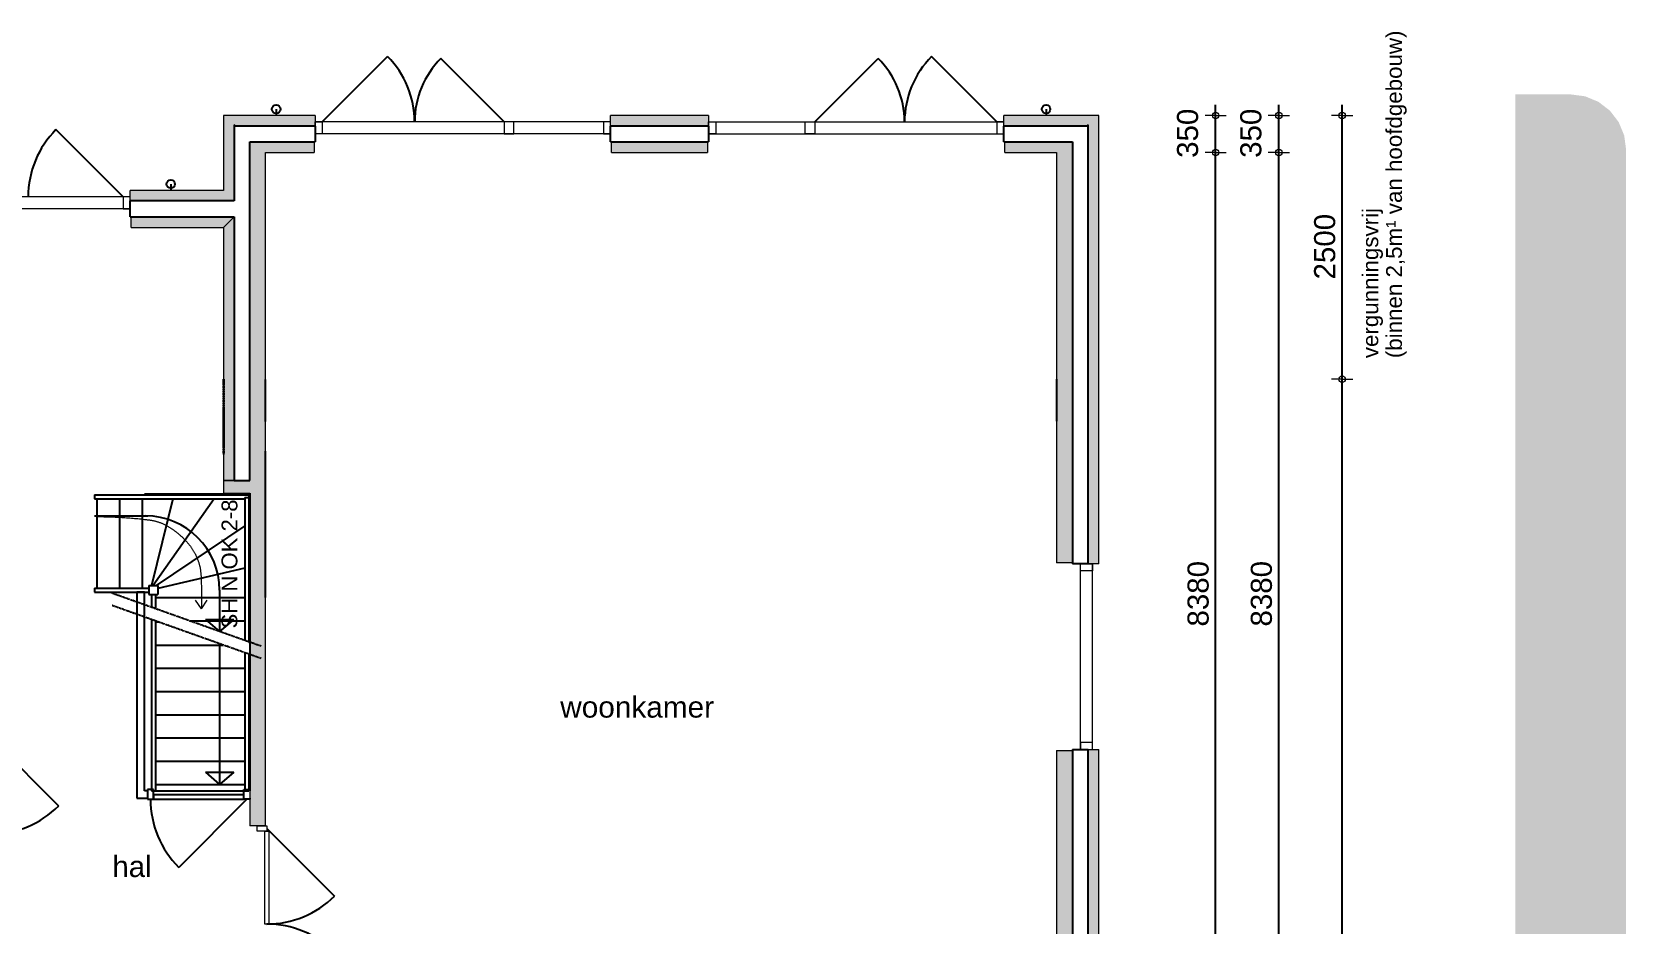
# Model space of a CAD drawing. Header units: millimetres. Extents: x -245 to 49755, y -245 to 41806.
# Drawn here: x 5651 to 13209, y 21882 to 26111 of the extents above; entities that cross this region are included whole.
import ezdxf

# ---------------------------------------------------------------- set-up
doc = ezdxf.new("R2010")
doc.units = ezdxf.units.MM
for name, pattern in [('PUNKT2_S9', [1, 0, -1]), ('STRICHPUNKT2_S5', [11, 8, -1, 1, -1]), ('VERDECKT2_S2', [2.7, 2, -0.7])]:
    doc.linetypes.add(name, pattern=pattern)
doc.layers.add('Slab', color=7, linetype='Continuous', lineweight=50)
doc.layers.add('Standard', color=7, linetype='Continuous', lineweight=25)
doc.styles.add('ARIAL', font='arial.ttf')

msp = doc.modelspace()

# ---------------------------------------------------------------- hatches: boundary and pattern name
at = {"layer": 'Standard', "linetype": 'PUNKT2_S9', "lineweight": -3}
h = msp.add_hatch(color=23, dxfattribs=at)
h.paths.add_polyline_path([(12918.7, 19126.2), (12897.9, 19122.8), (12882.7, 19117.2), (12871.3, 19109.7), (12863.2, 19100.1), (12858.3, 19088.2), (12856.4, 19073.9), (12855.7, 19050.3), (12855.7, 19029.5), (13037.8, 19029.5), (13037.8, 19064), (13037.3, 19080.8), (13035.2, 19092), (13030.7, 19102.3), (13023.8, 19110.6), (13013.1, 19117.5), (12997.3, 19122.8), (12975.4, 19126.2), (12946.8, 19127.5)])
h.paths.add_polyline_path([(12987.5, 18546), (13017.4, 18559.4), (13035.4, 18579.7), (13041.4, 18605), (13035.4, 18630.2), (13017.6, 18650.4), (12987.5, 18663.8), (12945.7, 18668.2), (12904.4, 18663.8), (12875.2, 18650.8), (12857.7, 18630.9), (12851.9, 18605), (12857.7, 18579.3), (12875.6, 18558.9), (12905, 18545.8), (12946.5, 18541.4)])
h.paths.add_polyline_path([(12924.7, 18379.6), (12922.1, 18394.2), (12917.6, 18401.5), (12910.5, 18407.1), (12901.3, 18410.6), (12889.8, 18411.8), (12877.3, 18410.3), (12867.5, 18405.6), (12860.4, 18398.3), (12856.6, 18388.2), (12855.9, 18377), (12855.7, 18354.5), (12855.7, 18318.3), (12925.5, 18318.3), (12925.5, 18352.6)])
h.paths.add_polyline_path([(12975.4, 17317), (12975.4, 17379.5), (12873.3, 17347.9)])
h.paths.add_polyline_path([(12964.3, 16648.1), (12964.3, 16610.7), (13037.8, 16610.7), (13037.8, 16653.6), (13037.5, 16674), (13036.1, 16685.3), (13032.2, 16694.6), (13025.3, 16702), (13015, 16707), (13001.8, 16708.6), (12990.4, 16707.3), (12980.8, 16703.5), (12973.3, 16697.5), (12968.2, 16689), (12965.2, 16674.2)])
h.paths.add_polyline_path([(12886.3, 16700.1), (12874.6, 16698.7), (12865.6, 16694.2), (12859.1, 16687), (12855.9, 16676.8), (12855.1, 16663.6), (12854.9, 16637.3), (12854.9, 16610.7), (12918.5, 16610.7), (12918.5, 16641), (12918.3, 16662.9), (12917.6, 16674.6), (12914.2, 16685.3), (12907.8, 16693.2), (12898.3, 16698.4)])
h.paths.add_polyline_path([(13014.6, 25805.5), (12946.7, 25814.4), (12684.2, 25814.4), (12684.2, 16314.4), (13209.2, 16314.4), (13209.2, 25551.9), (13200.2, 25619.9), (13174, 25683.2), (13132.3, 25737.6), (13077.9, 25779.3)])
h.paths.add_polyline_path([(13068.9, 19129.5), (13078.3, 19111.2), (13082.6, 19093.2), (13084.2, 19070.3), (13084.2, 18983.2), (12809.2, 18983.2), (12809.2, 19067.8), (12810.5, 19092.9), (12814.4, 19111.4), (12824.4, 19130.1), (12839.7, 19145.9), (12860, 19158.6), (12884.4, 19167.8), (12913.7, 19173.5), (12949.3, 19175.3), (12981, 19173.6), (13007.8, 19168.3), (13035, 19157.8), (13056.4, 19143.7)], flags=16)
h.paths.add_polyline_path([(13084.2, 18934.4), (13084.2, 18888), (12904.8, 18795.6), (13084.2, 18795.6), (13084.2, 18752.6), (12809.2, 18752.6), (12809.2, 18797.6), (12992.8, 18891.4), (12809.2, 18891.4), (12809.2, 18934.4)], flags=16)
h.paths.add_polyline_path([(12887.2, 18708.4), (12947, 18716), (13006.3, 18708.6), (13051.3, 18685.9), (13079.5, 18650.5), (13088.8, 18605.2), (13079.5, 18559.2), (13051.5, 18523.9), (13006.9, 18501.3), (12948.4, 18493.7), (12909.7, 18496.4), (12877.8, 18504.2), (12857.9, 18513.5), (12840.1, 18525.5), (12825.7, 18539.7), (12815.3, 18555.2), (12807.3, 18578.2), (12804.5, 18604.6), (12813.8, 18650.2), (12842.2, 18685.6)], flags=16)
h.paths.add_polyline_path([(12969.3, 18327.7), (12969.3, 18318.3), (13084.2, 18318.3), (13084.2, 18272.1), (12809.2, 18272.1), (12809.2, 18369.5), (12811, 18401.2), (12816.7, 18422.8), (12826.8, 18437.8), (12842.9, 18449.5), (12863.2, 18457), (12886.3, 18459.5), (12914.6, 18455.8), (12937.4, 18444.4), (12953.8, 18425.4), (12962.8, 18399), (12973.8, 18412.8), (12985.8, 18423.7), (13003.3, 18435.3), (13030.5, 18450.2), (13084.2, 18478.1), (13084.2, 18422.8), (13024.3, 18389.3), (12998.3, 18374.3), (12984, 18364.9), (12976.9, 18358.2), (12972.6, 18351), (12970.1, 18341.5)], flags=16)
h.paths.add_polyline_path([(13034.7, 18157.4), (13027, 18171), (13017.9, 18182.5), (12983.1, 18182.5), (12983.1, 18129.5), (12936.7, 18129.5), (12936.7, 18229.2), (13046.3, 18229.2), (13062.2, 18211.4), (13076.1, 18187), (13085.7, 18159.4), (13088.8, 18131.2), (13084.3, 18097.6), (13070.8, 18068.6), (13048.7, 18045.1), (13019.1, 18028.4), (12983.8, 18018.2), (12945.7, 18014.9), (12905.2, 18018.7), (12869.4, 18029.9), (12839.9, 18048.4), (12818.1, 18073.9), (12807.8, 18098.6), (12804.5, 18128.8), (12809.9, 18166.7), (12826, 18195.3), (12851.6, 18215.2), (12885.3, 18226.3), (12895.6, 18180.3), (12877.5, 18173.3), (12863.7, 18162), (12854.9, 18147), (12851.9, 18128.8), (12857.7, 18101.5), (12875, 18080.4), (12903.7, 18067.2), (12943.5, 18062.6), (12986.3, 18067.2), (13017, 18080.7), (13035.2, 18101.7), (13041.4, 18128.3), (13039.7, 18142.8)], flags=16)
h.paths.add_polyline_path([(13037.8, 17766.7), (13037.8, 17894.7), (13084.2, 17894.7), (13084.2, 17720.4), (12809.2, 17720.4), (12809.2, 17890.4), (12855.7, 17890.4), (12855.7, 17766.7), (12916.6, 17766.7), (12916.6, 17881.8), (12963, 17881.8), (12963, 17766.7)], flags=16)
h.paths.add_polyline_path([(12809.2, 17628.5), (12809.2, 17671.5), (13084.2, 17671.5), (13084.2, 17625.1), (12904.8, 17532.7), (13084.2, 17532.7), (13084.2, 17489.7), (12809.2, 17489.7), (12809.2, 17534.7), (12992.8, 17628.5)], flags=16)
h.paths.add_polyline_path([(13084.2, 17283.8), (13084.2, 17234.7), (12809.2, 17324), (12809.2, 17372.9), (13084.2, 17464.7), (13084.2, 17414.4), (13021.7, 17394.4), (13021.7, 17302.7)], flags=16)
h.paths.add_polyline_path([(12869.4, 17016.1), (12839.9, 17034.5), (12818.1, 17060), (12807.8, 17084.7), (12804.5, 17114.9), (12809.9, 17152.8), (12826, 17181.4), (12851.6, 17201.3), (12885.3, 17212.4), (12895.6, 17166.4), (12877.5, 17159.4), (12863.7, 17148.1), (12854.9, 17133.1), (12851.9, 17114.9), (12857.7, 17087.6), (12875, 17066.5), (12903.7, 17053.3), (12943.5, 17048.7), (12986.3, 17053.3), (13017, 17066.9), (13035.2, 17087.8), (13041.4, 17114.4), (13039.7, 17128.9), (13034.7, 17143.5), (13027, 17157.1), (13017.9, 17168.6), (12983.1, 17168.6), (12983.1, 17115.6), (12936.7, 17115.6), (12936.7, 17215.4), (13046.3, 17215.4), (13062.2, 17197.6), (13076.1, 17173.1), (13085.7, 17145.5), (13088.8, 17117.3), (13084.3, 17083.7), (13070.8, 17054.7), (13048.7, 17031.2), (13019.1, 17014.5), (12983.8, 17004.3), (12945.7, 17001), (12905.2, 17004.8)], flags=16)
h.paths.add_polyline_path([(12855.7, 16965.4), (12855.7, 16841.7), (12916.6, 16841.7), (12916.6, 16956.8), (12963, 16956.8), (12963, 16841.7), (13037.8, 16841.7), (13037.8, 16969.8), (13084.2, 16969.8), (13084.2, 16795.5), (12809.2, 16795.5), (12809.2, 16965.4)], flags=16)
h.paths.add_polyline_path([(13041, 16749), (13057, 16740.4), (13069.4, 16729.2), (13077.8, 16715.3), (13082.3, 16698.2), (13083.6, 16678.6), (13084.2, 16642.4), (13084.2, 16564.4), (12809.2, 16564.4), (12809.2, 16656), (12809.9, 16679.8), (12812, 16696.5), (12816.1, 16709.2), (12823.2, 16720.4), (12833.4, 16730.1), (12846.3, 16738.1), (12861.5, 16743.4), (12878.4, 16745.1), (12896.9, 16743), (12913.8, 16736.4), (12927.9, 16726.2), (12938, 16712.9), (12948, 16731.4), (12963, 16745.1), (12982.1, 16753.6), (13004.5, 16756.4), (13023, 16754.5)], flags=16)
at = {"layer": 'Standard', "linetype": 'PUNKT2_S9', "lineweight": 18}
h = msp.add_hatch(color=59, dxfattribs=at)
h.paths.add_polyline_path([(8859.2, 25714.4), (8394.2, 25714.4), (8394.2, 25664.4), (8859.2, 25664.4)])
h.paths.add_polyline_path([(6994.2, 25714.4), (6559.2, 25714.4), (6616.3, 25664.4), (6994.2, 25664.4)])
h.paths.add_polyline_path([(10709.2, 25714.4), (10259.2, 25714.4), (10259.2, 25664.4), (10652, 25664.4)])
for color, points in [(59, [(6559.2, 25714.4), (6559.2, 25309.4), (6609.2, 25309.4), (6609.2, 25670.7)]), (59, [(10709.2, 24464.4), (10709.2, 25714.4), (10659.2, 25670.7), (10659.2, 24464.4)]), (9, [(10584.2, 24464.4), (10584.2, 25589.4), (10509.2, 25589.4), (10509.2, 24464.4)]), (9, [(6684.2, 25539.4), (6684.2, 25184.4), (6759.2, 25184.4), (6759.2, 25539.4)]), (9, [(6559.2, 25184.4), (6559.2, 23984.4), (6609.2, 23984.4), (6609.2, 25234.4)]), (9, [(6684.2, 25184.4), (6684.2, 23984.4), (6759.2, 23984.4), (6759.2, 25184.4)]), (9, [(6559.2, 23924.4), (6759.2, 23924.4), (6759.2, 23984.4), (6559.2, 23984.4)])]:
    msp.add_hatch(color=color, dxfattribs=at).paths.add_polyline_path(points)
h = msp.add_hatch(color=9, dxfattribs=at)
h.paths.add_polyline_path([(8854.2, 25589.4), (8399.2, 25589.4), (8399.2, 25539.4), (8854.2, 25539.4)])
h.paths.add_polyline_path([(10509.2, 25589.4), (10264.2, 25589.4), (10264.2, 25539.4), (10509.2, 25539.4)])
h.paths.add_polyline_path([(6989.2, 25589.4), (6684.2, 25589.4), (6684.2, 25539.4), (6989.2, 25539.4)])
h = msp.add_hatch(color=59, dxfattribs=at)
h.paths.add_polyline_path([(5599.8, 25359.4), (4464.2, 25359.4), (4464.2, 25309.4), (5599.8, 25309.4)])
h.paths.add_polyline_path([(3064.2, 25359.4), (2509.2, 25359.4), (2559.2, 25309.4), (3064.2, 25309.4)])
h.paths.add_polyline_path([(6559.2, 25359.4), (6116.8, 25359.4), (6116.8, 25309.4), (6559.2, 25309.4)])
h = msp.add_hatch(color=9, dxfattribs=at)
h.paths.add_polyline_path([(5594.8, 25234.4), (4469.2, 25234.4), (4469.2, 25184.4), (5594.8, 25184.4)])
h.paths.add_polyline_path([(3059.2, 25184.4), (3059.2, 25234.4), (2634.2, 25234.4), (2684.2, 25184.4)])
h.paths.add_polyline_path([(6121.8, 25184.4), (6559.2, 25184.4), (6609.2, 25234.4), (6121.8, 25234.4)])
h = msp.add_hatch(color=9, dxfattribs=at)
h.paths.add_polyline_path([(10584.2, 21489.4), (10584.2, 22704.4), (10509.2, 22704.4), (10509.2, 21489.4)])
h.paths.add_polyline_path([(10509.2, 23594.4), (10584.2, 23594.4), (10584.2, 24464.4), (10509.2, 24464.4)])
h = msp.add_hatch(color=59, dxfattribs=at)
h.paths.add_polyline_path([(10709.2, 21435.8), (10709.2, 22709.4), (10659.2, 22709.4), (10659.2, 21435.8)])
h.paths.add_polyline_path([(10659.2, 24464.4), (10659.2, 23589.4), (10709.2, 23589.4), (10709.2, 24464.4)])
h = msp.add_hatch(color=9, dxfattribs=at)
h.paths.add_polyline_path([(6684.2, 23924.4), (6684.2, 22348.1), (6759.2, 22348.1), (6759.2, 23924.4)])
h.paths.add_polyline_path([(6759.2, 21044.4), (6759.2, 21416.1), (6684.2, 21416.1), (6684.2, 21044.4)])

# ---------------------------------------------------------------- linework, layer by layer
at = {"layer": 'Slab', "color": 4, "linetype": 'Continuous', "lineweight": -3}
for p, q in [((6809.2, 25744.4), (6809.2, 25714.4)), ((10459.2, 25744.4), (10459.2, 25714.4)), ((6309.2, 25389.4), (6309.2, 25359.4))]:
    msp.add_line(p, q, dxfattribs=at)
at = {"layer": 'Slab', "color": 30, "linetype": 'Continuous', "lineweight": -3}
for centre in [(6809.2, 25744.4), (10459.2, 25744.4), (6309.2, 25389.4)]:
    msp.add_circle(centre, 20, dxfattribs=at)
at = {"layer": 'Standard', "color": 255, "linetype": 'Continuous', "lineweight": -3}
for p, q in [((7027.7, 25684.4), (7337, 25993.8)), ((7890.7, 25684.4), (7590.1, 25985)), ((9362.7, 25684.4), (9663.2, 25985)), ((10225.7, 25684.4), (9916.3, 25993.8)), ((6184.2, 23455.4), (6149.2, 23455.4)), ((6149.2, 23455.4), (6149.2, 22479.4)), ((6184.2, 22514.4), (6184.2, 23455.4)), ((6149.2, 22479.4), (6199.2, 22479.4)), ((6199.2, 22514.4), (6184.2, 22514.4)), ((6199.2, 22514.4), (6199.2, 22479.4)), ((6764.7, 22335.5), (7085.3, 22014.9))]:
    msp.add_line(p, q, dxfattribs=at)
at = {"layer": 'Standard', "color": 26, "linetype": 'Continuous', "lineweight": 18}
for p, q in [((6994.2, 25714.4), (6559.2, 25714.4)), ((6559.2, 25714.4), (6559.2, 25359.4)), ((6994.2, 25714.4), (6994.2, 25684.4)), ((8394.2, 25684.4), (8394.2, 25714.4)), ((8859.2, 25714.4), (8394.2, 25714.4)), ((8859.2, 25714.4), (8859.2, 25684.4)), ((10259.2, 25684.4), (10259.2, 25714.4)), ((10709.2, 25714.4), (10259.2, 25714.4)), ((10709.2, 24464.4), (10709.2, 25714.4)), ((6609.2, 25670.7), (6616.3, 25664.4)), ((6609.2, 25309.4), (6609.2, 25670.7)), ((6616.3, 25664.4), (6994.2, 25664.4)), ((6994.2, 25684.4), (6994.2, 25664.4)), ((8394.2, 25664.4), (8394.2, 25684.4)), ((8394.2, 25664.4), (8859.2, 25664.4)), ((8859.2, 25684.4), (8859.2, 25664.4)), ((10259.2, 25664.4), (10259.2, 25684.4)), ((10259.2, 25664.4), (10652, 25664.4)), ((10652, 25664.4), (10659.2, 25670.7)), ((10659.2, 25670.7), (10659.2, 24464.4)), ((6116.8, 25329.4), (6116.8, 25359.4)), ((6559.2, 25359.4), (6116.8, 25359.4)), ((6116.8, 25309.4), (6116.8, 25329.4)), ((6116.8, 25309.4), (6559.2, 25309.4)), ((6559.2, 25309.4), (6609.2, 25309.4))]:
    msp.add_line(p, q, dxfattribs=at)
at = {"layer": 'Standard', "color": 7, "linetype": 'Continuous', "lineweight": 18}
for p, q in [((11262.9, 25714.4), (11212.9, 25714.4)), ((11262.9, 25714.4), (11312.9, 25714.4)), ((11562.9, 25714.4), (11512.9, 25714.4)), ((11562.9, 25714.4), (11612.9, 25714.4)), ((11862.9, 25714.4), (11812.9, 25714.4)), ((11862.9, 25714.4), (11912.9, 25714.4)), ((11262.9, 25539.4), (11212.9, 25539.4)), ((11262.9, 25539.4), (11312.9, 25539.4)), ((11562.9, 25539.4), (11512.9, 25539.4)), ((11562.9, 25539.4), (11612.9, 25539.4)), ((11862.9, 24464.4), (11812.9, 24464.4)), ((11862.9, 24464.4), (11912.9, 24464.4)), ((5961.5, 23813.6), (5969.2, 23813.5)), ((5969.2, 23813.5), (5976.8, 23813.3)), ((5976.8, 23813.3), (5984.5, 23813.2)), ((5984.5, 23813.2), (5992.2, 23813)), ((5992.2, 23813), (5999.9, 23812.8)), ((5999.9, 23812.8), (6007.5, 23812.6)), ((6007.5, 23812.6), (6015.2, 23812.4)), ((6015.2, 23812.4), (6022.9, 23812.1)), ((6022.9, 23812.1), (6030.6, 23811.8)), ((6030.6, 23811.8), (6038.2, 23811.5)), ((6038.2, 23811.5), (6045.9, 23811.2)), ((6045.9, 23811.2), (6053.6, 23810.8)), ((6053.6, 23810.8), (6061.2, 23810.4)), ((6061.2, 23810.4), (6068.9, 23810)), ((6068.9, 23810), (6076.6, 23809.6)), ((6076.6, 23809.6), (6084.3, 23809.1)), ((6084.3, 23809.1), (6091.9, 23808.6)), ((6091.9, 23808.6), (6099.6, 23808.1)), ((6099.6, 23808.1), (6107.3, 23807.6)), ((6107.3, 23807.6), (6114.9, 23807)), ((6114.9, 23807), (6122.6, 23806.4)), ((6122.6, 23806.4), (6130.3, 23805.7)), ((6130.3, 23805.7), (6138, 23805.1)), ((6138, 23805.1), (6145.6, 23804.4)), ((6145.6, 23804.4), (6153.3, 23803.7)), ((6153.3, 23803.7), (6161, 23802.9)), ((6161, 23802.9), (6168.7, 23802.1)), ((6168.7, 23802.1), (6176.3, 23801.3)), ((6176.3, 23801.3), (6184, 23800.4)), ((6184, 23800.4), (6187.5, 23800)), ((6187.5, 23800), (6191, 23799.6)), ((6191, 23799.6), (6194.6, 23799.2)), ((6194.6, 23799.2), (6198.1, 23798.8)), ((6198.1, 23798.8), (6201.6, 23798.3)), ((6201.6, 23798.3), (6205.1, 23797.8)), ((6205.1, 23797.8), (6208.6, 23797.3)), ((6208.6, 23797.3), (6212.1, 23796.8)), ((6212.1, 23796.8), (6215.6, 23796.2)), ((6215.6, 23796.2), (6218.2, 23795.8)), ((6218.2, 23795.8), (6220.8, 23795.3)), ((6220.8, 23795.3), (6223.4, 23794.8)), ((6223.4, 23794.8), (6226, 23794.3)), ((6226, 23794.3), (6228.5, 23793.8)), ((6228.5, 23793.8), (6231.1, 23793.2)), ((6231.1, 23793.2), (6233.7, 23792.6)), ((6233.7, 23792.6), (6236.2, 23792)), ((6236.2, 23792), (6238.8, 23791.4)), ((6238.8, 23791.4), (6241.3, 23790.7)), ((6241.3, 23790.7), (6243.9, 23790)), ((6243.9, 23790), (6246.4, 23789.3)), ((6246.4, 23789.3), (6249.5, 23788.3)), ((6249.5, 23788.3), (6252.5, 23787.3)), ((6252.5, 23787.3), (6255.6, 23786.2)), ((6255.6, 23786.2), (6258.6, 23785.1)), ((6258.6, 23785.1), (6261.6, 23784)), ((6261.6, 23784), (6264.6, 23782.8)), ((6264.6, 23782.8), (6267.6, 23781.5)), ((6267.6, 23781.5), (6270.6, 23780.2)), ((6270.6, 23780.2), (6273.5, 23778.9)), ((6273.5, 23778.9), (6276.5, 23777.5)), ((6276.5, 23777.5), (6279.4, 23776.1)), ((6279.4, 23776.1), (6282.3, 23774.7)), ((6282.3, 23774.7), (6285.2, 23773.2)), ((6285.2, 23773.2), (6288.1, 23771.6)), ((6288.1, 23771.6), (6291, 23770.1)), ((6291, 23770.1), (6293.6, 23768.6)), ((6293.6, 23768.6), (6296.3, 23767)), ((6296.3, 23767), (6298.9, 23765.5)), ((6298.9, 23765.5), (6301.5, 23763.9)), ((6301.5, 23763.9), (6304.2, 23762.3)), ((6304.2, 23762.3), (6306.8, 23760.6)), ((6306.8, 23760.6), (6309.3, 23759)), ((6309.3, 23759), (6311.9, 23757.3)), ((6311.9, 23757.3), (6314.5, 23755.5)), ((6314.5, 23755.5), (6317, 23753.8)), ((6317, 23753.8), (6319.5, 23752)), ((6319.5, 23752), (6322.1, 23750.2)), ((6322.1, 23750.2), (6324.6, 23748.4)), ((6324.6, 23748.4), (6327, 23746.6)), ((6327, 23746.6), (6329.5, 23744.7)), ((6329.5, 23744.7), (6332, 23742.9)), ((6332, 23742.9), (6334.7, 23740.8)), ((6334.7, 23740.8), (6337.5, 23738.6)), ((6337.5, 23738.6), (6340.2, 23736.5)), ((6340.2, 23736.5), (6342.9, 23734.3)), ((6342.9, 23734.3), (6345.6, 23732.1)), ((6345.6, 23732.1), (6348.2, 23729.8)), ((6348.2, 23729.8), (6350.8, 23727.6)), ((6350.8, 23727.6), (6353.5, 23725.3)), ((6353.5, 23725.3), (6356.1, 23723)), ((6356.1, 23723), (6358.6, 23720.7)), ((6358.6, 23720.7), (6361.2, 23718.4)), ((6361.2, 23718.4), (6363.7, 23716)), ((6363.7, 23716), (6366.2, 23713.6)), ((6366.2, 23713.6), (6368.7, 23711.2)), ((6368.7, 23711.2), (6371.1, 23708.8)), ((6371.1, 23708.8), (6373.5, 23706.4)), ((6373.5, 23706.4), (6375.9, 23703.9)), ((6375.9, 23703.9), (6378.3, 23701.4)), ((6378.3, 23701.4), (6380.7, 23698.9)), ((6380.7, 23698.9), (6382.8, 23696.6)), ((6382.8, 23696.6), (6384.8, 23694.3)), ((6384.8, 23694.3), (6386.9, 23691.9)), ((6386.9, 23691.9), (6388.9, 23689.6)), ((6388.9, 23689.6), (6390.9, 23687.2)), ((6390.9, 23687.2), (6392.9, 23684.8)), ((6392.9, 23684.8), (6394.9, 23682.4)), ((6394.9, 23682.4), (6396.8, 23679.9)), ((6396.8, 23679.9), (6398.7, 23677.5)), ((6398.7, 23677.5), (6400.6, 23675)), ((6400.6, 23675), (6402.4, 23672.5)), ((6402.4, 23672.5), (6404.2, 23670)), ((6404.2, 23670), (6406, 23667.5)), ((6406, 23667.5), (6407.8, 23665)), ((6407.8, 23665), (6409.5, 23662.4)), ((6409.5, 23662.4), (6411.3, 23659.8)), ((6411.3, 23659.8), (6412.9, 23657.2)), ((6412.9, 23657.2), (6414.6, 23654.6)), ((6414.6, 23654.6), (6416.2, 23651.9)), ((6416.2, 23651.9), (6417.8, 23649.3)), ((6417.8, 23649.3), (6419.4, 23646.6)), ((6419.4, 23646.6), (6420.7, 23644.2)), ((6420.7, 23644.2), (6422, 23641.9)), ((6422, 23641.9), (6423.3, 23639.5)), ((6423.3, 23639.5), (6424.5, 23637.2)), ((6424.5, 23637.2), (6425.8, 23634.8)), ((6425.8, 23634.8), (6427, 23632.4)), ((6427, 23632.4), (6428.1, 23629.9)), ((6428.1, 23629.9), (6429.3, 23627.5)), ((6429.3, 23627.5), (6430.4, 23625.1)), ((6430.4, 23625.1), (6431.5, 23622.6)), ((6431.5, 23622.6), (6432.6, 23620.2)), ((6432.6, 23620.2), (6433.7, 23617.7)), ((6433.7, 23617.7), (6434.7, 23615.2)), ((6434.7, 23615.2), (6435.7, 23612.7)), ((6435.7, 23612.7), (6436.7, 23610.2)), ((6436.7, 23610.2), (6437.8, 23607.3)), ((6437.8, 23607.3), (6438.8, 23604.4)), ((6438.8, 23604.4), (6439.8, 23601.5)), ((6439.8, 23601.5), (6440.8, 23598.5)), ((6440.8, 23598.5), (6441.8, 23595.6)), ((6441.8, 23595.6), (6442.7, 23592.6)), ((6442.7, 23592.6), (6443.5, 23589.7)), ((6443.5, 23589.7), (6444.4, 23586.7)), ((6444.4, 23586.7), (6445.2, 23583.7)), ((6445.2, 23583.7), (6445.9, 23580.7)), ((6445.9, 23580.7), (6446.6, 23577.7)), ((6446.6, 23577.7), (6447.3, 23574.7)), ((6447.3, 23574.7), (6447.9, 23571.7)), ((6447.9, 23571.7), (6448.5, 23568.4)), ((6448.5, 23568.4), (6449.1, 23565.2)), ((6449.1, 23565.2), (6449.7, 23561.9)), ((6449.7, 23561.9), (6450.2, 23558.7)), ((6450.2, 23558.7), (6450.6, 23555.4)), ((6450.6, 23555.4), (6451, 23552.2)), ((6451, 23552.2), (6451.4, 23548.9)), ((6451.4, 23548.9), (6451.8, 23545.6)), ((6451.8, 23545.6), (6452.1, 23542.4)), ((6452.1, 23542.4), (6452.4, 23539.1)), ((6452.4, 23539.1), (6452.6, 23535.8)), ((6452.6, 23535.8), (6452.9, 23532.5)), ((6452.9, 23532.5), (6453.1, 23529.2)), ((6453.1, 23529.2), (6453.5, 23522)), ((6453.5, 23522), (6453.7, 23514.9)), ((6453.7, 23514.9), (6453.9, 23507.7)), ((6453.9, 23507.7), (6454.1, 23500.5)), ((6454.1, 23500.5), (6454.2, 23493.3)), ((6454.2, 23493.3), (6454.3, 23486.1)), ((6454.3, 23486.1), (6454.3, 23376.1)), ((6454.3, 23376.1), (6426.7, 23417.1)), ((6454.3, 23376.1), (6481.9, 23417.1))]:
    msp.add_line(p, q, dxfattribs=at)
at = {"layer": 'Standard', "color": 30, "linetype": 'Continuous', "lineweight": -3}
for p, q in [((11262.9, 25714.4), (11262.9, 25764.4)), ((11262.9, 25539.4), (11262.9, 25714.4)), ((11562.9, 25714.4), (11562.9, 25764.4)), ((11562.9, 25539.4), (11562.9, 25714.4)), ((11862.9, 25714.4), (11862.9, 25764.4)), ((11862.9, 24464.4), (11862.9, 25714.4)), ((11262.9, 21349.4), (11262.9, 25539.4)), ((11562.9, 21349.4), (11562.9, 25539.4)), ((11862.9, 18814.4), (11862.9, 24464.4)), ((6066.7, 23897.9), (6066.7, 23474.4)), ((6174.2, 23897.9), (6174.2, 23474.4)), ((6236.7, 23429.4), (6660.2, 23429.4)), ((6236.7, 23314.4), (6248.8, 23314.4)), ((6398.2, 23319.4), (6660.2, 23319.4)), ((6236.7, 23204.4), (6558.6, 23204.4)), ((6236.7, 23094.4), (6660.2, 23094.4)), ((6236.7, 22984.4), (6660.2, 22984.4)), ((6236.7, 22874.4), (6660.2, 22874.4)), ((5454.7, 22765.4), (5777.8, 22442.3)), ((6236.7, 22764.4), (6660.2, 22764.4)), ((6236.7, 22654.4), (6660.2, 22654.4)), ((6670.2, 22473.9), (6347, 22150.8))]:
    msp.add_line(p, q, dxfattribs=at)
at = {"layer": 'Standard', "color": 25, "linetype": 'Continuous', "lineweight": -3}
msp.add_line((6083.3, 25329.4), (5765.1, 25647.6), dxfattribs=at)
at = {"layer": 'Standard', "color": 7, "linetype": 'Continuous', "lineweight": -3}
for p, q in [((6609.2, 25670.7), (6609.2, 25309.4)), ((6616.3, 25664.4), (6609.2, 25670.7)), ((6994.2, 25664.4), (6616.3, 25664.4)), ((6994.2, 25664.4), (6994.2, 25646.9)), ((8859.2, 25664.4), (8394.2, 25664.4)), ((8394.2, 25646.9), (8394.2, 25664.4)), ((8859.2, 25664.4), (8859.2, 25646.9)), ((10652, 25664.4), (10259.2, 25664.4)), ((10259.2, 25646.9), (10259.2, 25664.4)), ((10659.2, 25670.7), (10652, 25664.4)), ((10659.2, 24464.4), (10659.2, 25670.7)), ((6559.2, 25309.4), (6116.8, 25309.4)), ((6116.8, 25291.9), (6116.8, 25309.4)), ((6609.2, 25309.4), (6559.2, 25309.4)), ((6609.2, 25234.4), (6609.2, 25184.4)), ((6609.2, 25184.4), (6609.2, 23984.4)), ((10659.2, 23589.4), (10659.2, 24464.4)), ((6609.2, 23984.4), (6626.7, 23984.4)), ((5947.9, 23916.9), (6679.2, 23916.9)), ((5947.9, 23916.9), (5947.9, 23897.9)), ((5947.9, 23897.9), (6660.2, 23897.9)), ((5959.2, 23897.9), (5959.2, 23474.4)), ((6319.1, 23897.9), (6218.5, 23486.2)), ((6514.6, 23897.9), (6225.2, 23486.2)), ((6660.2, 23903.9), (6679.2, 23903.9)), ((6660.2, 23903.9), (6679.2, 23903.9)), ((6660.2, 23903.9), (6660.2, 23226.4)), ((6679.2, 23916.9), (6679.2, 23903.9)), ((6679.2, 23903.9), (6679.2, 23219.7)), ((5947.7, 23816.5), (5991.6, 23816.5)), ((5959.2, 23816.5), (6201, 23816.5)), ((6660.2, 23769), (6239.4, 23486.2)), ((10659.2, 23589.4), (10641.7, 23589.4)), ((6660.2, 23569.7), (6248.4, 23472.4)), ((5947.9, 23474.4), (6205.9, 23474.4)), ((5947.9, 23474.4), (5947.9, 23455.4)), ((5947.9, 23455.4), (6205.9, 23455.4)), ((6205.9, 23486.2), (6205.9, 23443.7)), ((6205.9, 23486.2), (6248.4, 23486.2)), ((6205.9, 23443.7), (6248.4, 23443.7)), ((6217.7, 23443.7), (6217.7, 23383.6)), ((6236.7, 23443.7), (6236.7, 23376.8)), ((6248.4, 23486.2), (6248.4, 23443.7)), ((6540.7, 23464.9), (6540.7, 23268.8)), ((6217.7, 23325.5), (6217.7, 22514.4)), ((6236.7, 23318.8), (6236.7, 22514.4)), ((6473.8, 23326.3), (6540.7, 23268.8)), ((6473.8, 23326.3), (6607.7, 23326.3)), ((6607.7, 23326.3), (6540.7, 23268.8)), ((6540.7, 23210.8), (6540.7, 22544.4)), ((6660.2, 23168.4), (6660.2, 22514.4)), ((6679.2, 23161.6), (6679.2, 22514.4)), ((10641.7, 22709.4), (10659.2, 22709.4)), ((10659.2, 21435.8), (10659.2, 22709.4)), ((6473.8, 22601.9), (6540.7, 22544.4)), ((6473.8, 22601.9), (6607.7, 22601.9)), ((6607.7, 22601.9), (6540.7, 22544.4)), ((6236.7, 22544.4), (6660.2, 22544.4)), ((6217.7, 22514.4), (6660.2, 22514.4)), ((6660.2, 22514.4), (6679.2, 22514.4))]:
    msp.add_line(p, q, dxfattribs=at)
at = {"layer": 'Standard', "color": 2, "linetype": 'Continuous', "lineweight": 18}
for p, q in [((6994.2, 25684.4), (7027.7, 25684.4)), ((6994.2, 25627.4), (6994.2, 25684.4)), ((8394.2, 25684.4), (6994.2, 25684.4)), ((7027.7, 25627.4), (6994.2, 25627.4)), ((8394.2, 25627.4), (6994.2, 25627.4)), ((7027.7, 25684.4), (7027.7, 25627.4)), ((7935.7, 25684.4), (7890.7, 25684.4)), ((7890.7, 25684.4), (7890.7, 25627.4)), ((7890.7, 25627.4), (7935.7, 25627.4)), ((7935.7, 25627.4), (7935.7, 25684.4)), ((8394.2, 25684.4), (8360.7, 25684.4)), ((8360.7, 25684.4), (8360.7, 25627.4)), ((8360.7, 25627.4), (8394.2, 25627.4)), ((8394.2, 25627.4), (8394.2, 25684.4)), ((8859.2, 25684.4), (8892.7, 25684.4)), ((8859.2, 25627.4), (8859.2, 25684.4)), ((8859.2, 25684.4), (10259.2, 25684.4)), ((8892.7, 25627.4), (8859.2, 25627.4)), ((8859.2, 25627.4), (10259.2, 25627.4)), ((8892.7, 25684.4), (8892.7, 25627.4)), ((9317.7, 25684.4), (9362.7, 25684.4)), ((9317.7, 25627.4), (9317.7, 25684.4)), ((9362.7, 25627.4), (9317.7, 25627.4)), ((9362.7, 25684.4), (9362.7, 25627.4)), ((10259.2, 25684.4), (10225.7, 25684.4)), ((10225.7, 25684.4), (10225.7, 25627.4)), ((10225.7, 25627.4), (10259.2, 25627.4)), ((10259.2, 25627.4), (10259.2, 25684.4)), ((6116.8, 25329.4), (5599.8, 25329.4)), ((6116.8, 25329.4), (6083.3, 25329.4)), ((6083.3, 25329.4), (6083.3, 25272.4)), ((6116.8, 25272.4), (6116.8, 25329.4)), ((6116.8, 25272.4), (5599.8, 25272.4)), ((6083.3, 25272.4), (6116.8, 25272.4)), ((10622.2, 23555.9), (10622.2, 23589.4)), ((10622.2, 23589.4), (10679.2, 23589.4)), ((10622.2, 22709.4), (10622.2, 23589.4)), ((10679.2, 23589.4), (10679.2, 23555.9)), ((10679.2, 22709.4), (10679.2, 23589.4)), ((10679.2, 23555.9), (10622.2, 23555.9)), ((10679.2, 22742.9), (10622.2, 22742.9)), ((10622.2, 22742.9), (10622.2, 22709.4)), ((10622.2, 22709.4), (10679.2, 22709.4)), ((10679.2, 22709.4), (10679.2, 22742.9))]:
    msp.add_line(p, q, dxfattribs=at)
at = {"layer": 'Standard', "color": 51, "linetype": 'Continuous', "lineweight": -3}
for p, q in [((6994.2, 25646.9), (6994.2, 25627.4)), ((6994.2, 25627.4), (6994.2, 25589.4)), ((8394.2, 25627.4), (8394.2, 25646.9)), ((8394.2, 25589.4), (8394.2, 25627.4)), ((8859.2, 25646.9), (8859.2, 25627.4)), ((8859.2, 25627.4), (8859.2, 25589.4)), ((10259.2, 25627.4), (10259.2, 25646.9)), ((10259.2, 25589.4), (10259.2, 25627.4)), ((6684.2, 25184.4), (6684.2, 25589.4)), ((6684.2, 25589.4), (6989.2, 25589.4)), ((6989.2, 25589.4), (6994.2, 25589.4)), ((8394.2, 25589.4), (8399.2, 25589.4)), ((8399.2, 25589.4), (8854.2, 25589.4)), ((8854.2, 25589.4), (8859.2, 25589.4)), ((10259.2, 25589.4), (10264.2, 25589.4)), ((10264.2, 25589.4), (10584.2, 25589.4)), ((10584.2, 25589.4), (10584.2, 24464.4)), ((6116.8, 25272.4), (6116.8, 25291.9)), ((6116.8, 25234.4), (6116.8, 25272.4)), ((6116.8, 25234.4), (6121.8, 25234.4)), ((6121.8, 25234.4), (6609.2, 25234.4)), ((6684.2, 23984.4), (6684.2, 25184.4)), ((10584.2, 24464.4), (10584.2, 23594.4)), ((6626.7, 23984.4), (6684.2, 23984.4)), ((10584.2, 23594.4), (10584.2, 23589.4)), ((10622.2, 23589.4), (10584.2, 23589.4)), ((10641.7, 23589.4), (10622.2, 23589.4)), ((10584.2, 22709.4), (10622.2, 22709.4)), ((10584.2, 22709.4), (10584.2, 22704.4)), ((10584.2, 22704.4), (10584.2, 21489.4)), ((10622.2, 22709.4), (10641.7, 22709.4))]:
    msp.add_line(p, q, dxfattribs=at)
at = {"layer": 'Standard', "color": 253, "linetype": 'Continuous', "lineweight": 18}
for p, q in [((6989.2, 25589.4), (6684.2, 25589.4)), ((6684.2, 25589.4), (6684.2, 25539.4)), ((6989.2, 25589.4), (6989.2, 25539.4)), ((8854.2, 25589.4), (8399.2, 25589.4)), ((8399.2, 25539.4), (8399.2, 25589.4)), ((8854.2, 25589.4), (8854.2, 25539.4)), ((10509.2, 25589.4), (10264.2, 25589.4)), ((10264.2, 25539.4), (10264.2, 25589.4)), ((10584.2, 25589.4), (10509.2, 25589.4)), ((10584.2, 24464.4), (10584.2, 25589.4)), ((6684.2, 25539.4), (6684.2, 25184.4)), ((6759.2, 25184.4), (6759.2, 25539.4)), ((6759.2, 25539.4), (6989.2, 25539.4)), ((8399.2, 25539.4), (8854.2, 25539.4)), ((10264.2, 25539.4), (10509.2, 25539.4)), ((10509.2, 25539.4), (10509.2, 24464.4)), ((6609.2, 25234.4), (6121.8, 25234.4)), ((6121.8, 25184.4), (6121.8, 25234.4)), ((6121.8, 25184.4), (6559.2, 25184.4)), ((6609.2, 25234.4), (6559.2, 25184.4)), ((6559.2, 25184.4), (6609.2, 25234.4)), ((6559.2, 25184.4), (6559.2, 23984.4)), ((6609.2, 25184.4), (6609.2, 25234.4)), ((6609.2, 23984.4), (6609.2, 25184.4)), ((6684.2, 25184.4), (6684.2, 23984.4)), ((6759.2, 23984.4), (6759.2, 25184.4)), ((10509.2, 24464.4), (10509.2, 23594.4)), ((10584.2, 23594.4), (10584.2, 24464.4)), ((6559.2, 23984.4), (6609.2, 23984.4)), ((6684.2, 23984.4), (6559.2, 23984.4)), ((6559.2, 23984.4), (6559.2, 23924.4)), ((6759.2, 23924.4), (6759.2, 23984.4)), ((6559.2, 23924.4), (6684.2, 23924.4)), ((6684.2, 23924.4), (6684.2, 22514.4)), ((6759.2, 22348.1), (6759.2, 23924.4)), ((10584.2, 23594.4), (10509.2, 23594.4)), ((10509.2, 22704.4), (10509.2, 21489.4)), ((10509.2, 22704.4), (10584.2, 22704.4)), ((10584.2, 21489.4), (10584.2, 22704.4)), ((6684.2, 22514.4), (6684.2, 22479.4)), ((6684.2, 22479.4), (6684.2, 22348.1)), ((6724.2, 22348.1), (6684.2, 22348.1)), ((6759.2, 22348.1), (6724.2, 22348.1))]:
    msp.add_line(p, q, dxfattribs=at)
at = {"layer": 'Standard', "color": 7, "linetype": 'STRICHPUNKT2_S5', "lineweight": 35}
msp.add_line((6559.2, 24464.4), (6559.2, 24109.4), dxfattribs=at)
at = {"layer": 'Standard', "color": 51, "linetype": 'VERDECKT2_S2', "lineweight": -3}
for p, q in [((6759.2, 24264.4), (6759.2, 24464.4)), ((10509.2, 24464.4), (10509.2, 24264.4))]:
    msp.add_line(p, q, dxfattribs=at)
at = {"layer": 'Standard', "color": 36, "linetype": 'Continuous', "lineweight": 18}
for p, q in [((10659.2, 24464.4), (10659.2, 23589.4)), ((10709.2, 23589.4), (10709.2, 24464.4)), ((10679.2, 23589.4), (10659.2, 23589.4)), ((10709.2, 23589.4), (10679.2, 23589.4)), ((10659.2, 22709.4), (10679.2, 22709.4)), ((10659.2, 22709.4), (10659.2, 21435.8)), ((10679.2, 22709.4), (10709.2, 22709.4)), ((10709.2, 21435.8), (10709.2, 22709.4))]:
    msp.add_line(p, q, dxfattribs=at)
at = {"layer": 'Standard', "color": 26, "linetype": 'Continuous', "lineweight": -3}
msp.add_line((6759.2, 23430.4), (6759.2, 24123.5), dxfattribs=at)
at = {"layer": 'Standard', "color": 1, "linetype": 'VERDECKT2_S2', "lineweight": -3}
for p, q in [((6684.2, 23919.4), (6184.2, 23919.4)), ((6684.2, 23924.4), (6684.2, 22519.4)), ((6684.2, 23212.9), (6684.2, 23919.4)), ((6684.2, 23212.9), (6684.2, 23159.9)), ((6684.2, 23159.9), (6684.2, 22514.4))]:
    msp.add_line(p, q, dxfattribs=at)
at = {"layer": 'Standard', "color": 1, "linetype": 'STRICHPUNKT2_S5', "lineweight": -3}
for p, q in [((6737.5, 23199), (6030.8, 23449.9)), ((6737.5, 23140.9), (6030.8, 23391.9))]:
    msp.add_line(p, q, dxfattribs=at)
at = {"layer": 'Standard', "color": 131, "linetype": 'Continuous', "lineweight": 25}
for p, q in [((6227.2, 22519.9), (6199.2, 22519.9)), ((6199.2, 22519.9), (6199.2, 22514.4)), ((6199.2, 22479.4), (6199.2, 22473.9)), ((6199.2, 22473.9), (6227.2, 22473.9)), ((6227.2, 22473.9), (6227.2, 22519.9)), ((6656.2, 22493.9), (6227.2, 22493.9)), ((6227.2, 22493.9), (6227.2, 22473.9)), ((6227.2, 22473.9), (6656.2, 22473.9)), ((6656.2, 22473.9), (6656.2, 22519.9)), ((6656.2, 22519.9), (6684.2, 22519.9)), ((6656.2, 22473.9), (6656.2, 22493.9)), ((6684.2, 22473.9), (6656.2, 22473.9)), ((6684.2, 22519.9), (6684.2, 22514.4)), ((6684.2, 22479.4), (6684.2, 22473.9))]:
    msp.add_line(p, q, dxfattribs=at)
at = {"layer": 'Standard', "color": 131, "linetype": 'Continuous', "lineweight": 18}
for p, q in [((6718.7, 22323.1), (6718.7, 22348.1)), ((6718.7, 22348.1), (6764.7, 22348.1)), ((6764.7, 22323.1), (6718.7, 22323.1)), ((6754.7, 21882.3), (6754.7, 22323.1)), ((6754.7, 22323.1), (6774.7, 22323.1)), ((6764.7, 22348.1), (6764.7, 22323.1)), ((6774.7, 22323.1), (6774.7, 21882.3)), ((6774.7, 21882.3), (6754.7, 21882.3))]:
    msp.add_line(p, q, dxfattribs=at)
at = {"layer": 'Standard', "color": 7, "linetype": 'Continuous', "lineweight": 18}
for centre in [(11262.9, 25714.4), (11562.9, 25714.4), (11862.9, 25714.4), (11262.9, 25539.4), (11562.9, 25539.4), (11862.9, 24464.4)]:
    msp.add_circle(centre, 15, dxfattribs=at)
at = {"layer": 'Standard', "color": 255, "linetype": 'Continuous', "lineweight": -3}
for centre, radius, start, end in [((7027.7, 25684.4), 437.5, 0, 45), ((7890.7, 25684.4), 425, 135, 180), ((9362.7, 25684.4), 425, 0, 45), ((10225.7, 25684.4), 437.5, 135, 180), ((6764.7, 22335.5), 453.4, 270, 315), ((6764.7, 21428.6), 453.4, 45, 90)]:
    msp.add_arc(centre, radius, start, end, dxfattribs=at)
at = {"layer": 'Standard', "color": 25, "linetype": 'Continuous', "lineweight": -3}
msp.add_arc((6083.3, 25329.4), 450, 135, 180, dxfattribs=at)
at = {"layer": 'Standard', "color": 7, "linetype": 'Continuous', "lineweight": -3}
msp.add_arc((6189.2, 23464.9), 351.6, 0, 90, dxfattribs=at)
at = {"layer": 'Standard', "color": 30, "linetype": 'Continuous', "lineweight": -3}
for centre, start, end in [((6670.2, 22473.9), 180, 225), ((5454.7, 22765.4), 270, 315)]:
    msp.add_arc(centre, 457, start, end, dxfattribs=at)

# ---------------------------------------------------------------- texts
at = {"layer": 'Standard', "color": 7, "linetype": 'Continuous', "lineweight": 18, "attachment_point": 7, "rotation": 90, "style": 'ARIAL'}
for s, insert, char_height, width in [('\\W1.01;(binnen\\~2,5m¹\\~van\\~hoofdgebouw)', (12169, 24564.4), 75, 1583.969), ('\\W1.00;350', (11181.2, 25513.7), 100, 285.149), ('\\W1.00;350', (11481.2, 25513.7), 100, 285.149), ('\\W1.01;vergunningsvrij\\~', (12056.5, 24564.4), 75, 776.484), ('\\W1.00;2500', (11831.2, 24937.4), 100, 363.563), ('\\W1.00;8380', (11231.2, 23292.4), 100, 363.563), ('\\W1.00;8380', (11531.2, 23292.4), 100, 363.563)]:
    msp.add_mtext(s, dxfattribs=dict(at, insert=insert, char_height=char_height, width=width))
at = {"layer": 'Standard', "color": 7, "linetype": 'Continuous', "lineweight": 100, "insert": (6626.1, 23283.1), "char_height": 75, "width": 650.031, "attachment_point": 7, "rotation": 90, "style": 'ARIAL'}
msp.add_mtext('\\W1.00;SH\\~N\\~OK\\~2-8', dxfattribs=at)
at = {"layer": 'Standard', "color": 30, "linetype": 'Continuous', "lineweight": -3, "char_height": 100, "attachment_point": 7, "style": 'ARIAL'}
for s, insert, width in [('\\W1.01;woonkamer', (8155.8, 22859.3), 776.927), ('\\W1.00;hal', (6032.4, 22103.6), 238.502)]:
    msp.add_mtext(s, dxfattribs=dict(at, insert=insert, width=width))

doc.saveas('drawing.dxf')
